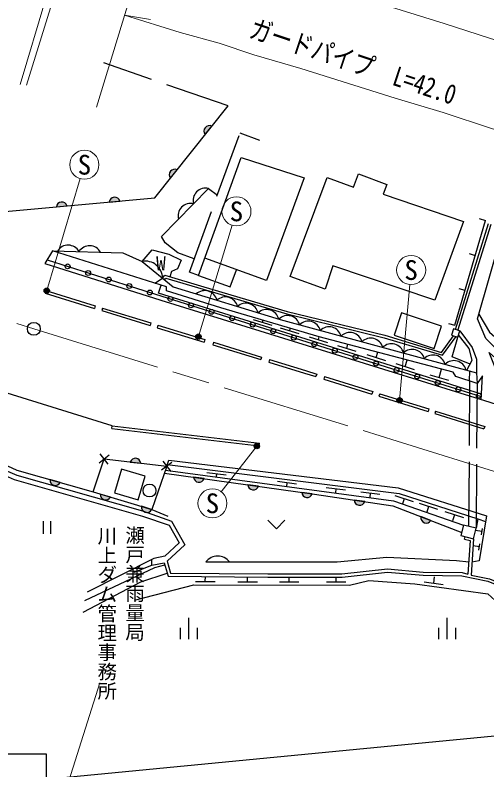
# Model space of a CAD drawing. Units: millimetres at full size, sheet at 1:1000; details may follow other scales. Extents: x 40000 to 680000, y 20000 to 380000.
# Drawn here: x 274469 to 318251, y 244010 to 314075 of the extents above; entities that cross this region are included whole.
import ezdxf
from ezdxf.enums import TextEntityAlignment as Align

# ---------------------------------------------------------------- set-up
doc = ezdxf.new("R2010")
doc.units = ezdxf.units.MM
doc.header["$LTSCALE"] = 1000
doc.linetypes.add('CHAIN', pattern=[18.5, 12, -1.5, 3.5, -1.5])
doc.linetypes.add('DASHED', pattern=[7.5, 6, -1.5])
for name, color, linetype, lineweight in [('M-BGD', 7, 'Continuous', 25), ('M-BMK', 2, 'CHAIN', 13), ('M-BMK-SRVR', 3, 'Continuous', 25), ('M-STR-HTXT', 7, 'Continuous', 13), ('M-STR-STRC', 7, 'Continuous', 25)]:
    doc.layers.add(name, color=color, linetype=linetype, lineweight=lineweight)
doc.layers.add('M-BMK-HTXT', color=7, linetype='Continuous')
doc.styles.add('@ＭＳ ゴシック', font='')
doc.styles.add('ＭＳ ゴシック', font='')
doc.styles.get('@ＭＳ ゴシック').set_extended_font_data('@MS Gothic')
doc.styles.get('ＭＳ ゴシック').set_extended_font_data('MS Gothic')

msp = doc.modelspace()

# ---------------------------------------------------------------- hatches: boundary and pattern name
at = {"layer": 'M-BGD'}
for points in [[(292109, 302984, -0.82183), (292725, 303759)], [(288892, 298935, -0.82183), (289509, 299711)], [(283203, 296719, -0.82183), (284189, 296810)], [(278296, 296269, -0.82183), (279282, 296359)], [(285145, 272590, -0.82183), (286129, 272475)], [(292015, 271045, -0.82183), (291034, 271183)], [(278655, 270691, -0.82183), (277702, 270963)], [(297047, 270338, -0.82183), (296065, 270476)], [(302044, 269635, -0.82183), (301063, 269773)], [(283316, 269335, -0.82183), (282367, 269620)], [(306913, 268912, -0.82183), (305933, 269058)], [(287131, 268169, -0.82183), (286193, 268489)], [(313056, 267160, -0.82183), (312132, 267518)]]:
    msp.add_hatch(color=256, dxfattribs=at).paths.add_polyline_path(points)
at = {"layer": 'M-STR-STRC'}
for points in [[(277628, 288615, -0.41421), (277524, 288277, -0.41421), (277186, 288381, -1)], [(291706, 284350, -1), (291263, 284118, -0.41421), (291369, 284455, -0.41421)], [(310345, 278477, -0.41421), (310310, 278125, -0.41421), (309958, 278159, -1)], [(296652, 274035, -1), (297149, 274093, -0.41421), (296929, 273816, -0.41421)]]:
    msp.add_hatch(color=256, dxfattribs=at).paths.add_polyline_path(points)

# ---------------------------------------------------------------- linework, layer by layer
at = {"layer": 'M-BGD', "linetype": 'DASHED'}
for p, q in [((294231, 305655), (282700, 309636)), ((316638, 280113), (316557, 266616)), ((317338, 279886), (317256, 266439))]:
    msp.add_line(p, q, dxfattribs=at)
at = {"layer": 'M-BGD'}
for p, q in [((292109, 302984), (292725, 303759)), ((288892, 298935), (289509, 299711)), ((283203, 296719), (284189, 296810)), ((278296, 296269), (279282, 296359)), ((315262, 285291), (318121, 295013)), ((317545, 295182), (318121, 295013)), ((315329, 284885), (318413, 294734)), ((315567, 284811), (318651, 294660)), ((316592, 291941), (317168, 291772)), ((287444, 289199), (288149, 289660)), ((315639, 288701), (316215, 288531)), ((277323, 288504), (277249, 288265)), ((277249, 288265), (281840, 286850)), ((277323, 288504), (281914, 287089)), ((281914, 287089), (281840, 286850)), ((282585, 286882), (282512, 286643)), ((282512, 286643), (286993, 285261)), ((282585, 286882), (287066, 285500)), ((287066, 285500), (286993, 285261)), ((287727, 285297), (287653, 285058)), ((287727, 285297), (292075, 283957)), ((296564, 285832), (298281, 285293)), ((297423, 285562), (297480, 285751)), ((314687, 285460), (315262, 285291)), ((287653, 285058), (292001, 283718)), ((299082, 285047), (300802, 284514)), ((299942, 284780), (300013, 285008)), ((292075, 283957), (292001, 283718)), ((301752, 284220), (303472, 283687)), ((302612, 283953), (302695, 284222)), ((292878, 283709), (292804, 283470)), ((292804, 283470), (297270, 282093)), ((292878, 283709), (297344, 282332)), ((304380, 283405), (306099, 282873)), ((305240, 283139), (305356, 283515)), ((307113, 282559), (308832, 282026)), ((307973, 282292), (308124, 282781)), ((297344, 282332), (297270, 282093)), ((298085, 282104), (298012, 281865)), ((309794, 281721), (311511, 281180)), ((310653, 281450), (310844, 282059)), ((313832, 280438), (314044, 281209)), ((316633, 280115), (316670, 281046)), ((302459, 280753), (302385, 280514)), ((303190, 280525), (303116, 280287)), ((303116, 280287), (307581, 278898)), ((303190, 280525), (307656, 279136)), ((312964, 280677), (314699, 280199)), ((283486, 275961), (270148, 280071)), ((307656, 279136), (307581, 278898)), ((308312, 278932), (308238, 278693)), ((308312, 278932), (312865, 277516)), ((308238, 278693), (312790, 277277)), ((312865, 277516), (312790, 277277)), ((313494, 277321), (313419, 277082)), ((313419, 277082), (317980, 275663)), ((313494, 277321), (318054, 275902)), ((283457, 275713), (283486, 275961)), ((283457, 275713), (297113, 274106)), ((283486, 275961), (297143, 274354)), ((318054, 275902), (317980, 275663)), ((297113, 274106), (297143, 274354)), ((283105, 272404), (282363, 273343)), ((282273, 272507), (283206, 273244)), ((285145, 272590), (286129, 272475)), ((289001, 272558), (288068, 271820)), ((288169, 272660), (288911, 271722)), ((288539, 272192), (288730, 272755)), ((292015, 271045), (291034, 271183)), ((294054, 271367), (292268, 271591)), ((293161, 271479), (293127, 271207)), ((278655, 270691), (277702, 270963)), ((297047, 270338), (296065, 270476)), ((300593, 270546), (298807, 270770)), ((299700, 270658), (299659, 270331)), ((302044, 269635), (301063, 269773)), ((305125, 269977), (303339, 270201)), ((304232, 270089), (304187, 269724)), ((308323, 269575), (306537, 269799)), ((283316, 269335), (282367, 269620)), ((306913, 268912), (305933, 269058)), ((307430, 269687), (307381, 269296)), ((311439, 268908), (309726, 269458)), ((310583, 269183), (310430, 268708)), ((287131, 268169), (286193, 268489)), ((313703, 268181), (311989, 268731)), ((312846, 268456), (312676, 267926)), ((316101, 267411), (314387, 267961)), ((315244, 267686), (315061, 267115)), ((277068, 267091), (277068, 265917)), ((277768, 267091), (277768, 265917)), ((313056, 267160), (312132, 267518)), ((317398, 267310), (318132, 267074)), ((317748, 265840), (317844, 266433)), ((316164, 265427), (316226, 265669)), ((317796, 266137), (317204, 266232)), ((316164, 265427), (316697, 265291)), ((316697, 265291), (316490, 262176)), ((317010, 265470), (316785, 262096)), ((317510, 264408), (317605, 265000)), ((317558, 264704), (316965, 264799)), ((287170, 263029), (287173, 263546)), ((288298, 263237), (288664, 261979)), ((317546, 263423), (316866, 263304)), ((291222, 261491), (293022, 261487)), ((292122, 261489), (292123, 261954)), ((295149, 261483), (296949, 261479)), ((296049, 261481), (296050, 261926)), ((299013, 261475), (300813, 261471)), ((299913, 261473), (299914, 261908)), ((303358, 261466), (305158, 261462)), ((304258, 261464), (304258, 261898)), ((312424, 261462), (314207, 261217)), ((313315, 261339), (313397, 261934)), ((290604, 256147), (290604, 258139)), ((314579, 256147), (314579, 258139)), ((289804, 256147), (289804, 257192)), ((291404, 256147), (291404, 257192)), ((313779, 256147), (313779, 257192)), ((315379, 256147), (315379, 257192))]:
    msp.add_line(p, q, dxfattribs=at)
for points in [[(270137, 295521), (287441, 297108), (294231, 305655)], [(291483, 289905), (295455, 300861), (301287, 298968), (297803, 289426), (292064, 291507)], [(291095, 291441), (289570, 292020), (288388, 292934), (288062, 293509), (292422, 297987), (293244, 297367)], [(319547, 280077), (318450, 282755), (320183, 281217), (342266, 275306), (353194, 272816), (353418, 273800), (346809, 275016), (319679, 282538), (318143, 284052), (317381, 285875), (319669, 293856)], [(317720, 278392), (317829, 280581), (317338, 279886), (315361, 280527), (315129, 280921), (302688, 284224), (293573, 286897), (288529, 288481), (288529, 288858), (277938, 292185), (277239, 291015)], [(277938, 292185), (284477, 292011), (286262, 291204), (289144, 288846), (299081, 285813), (317276, 280882), (317338, 279886)], [(286262, 291204), (287179, 292275), (288723, 291893), (289886, 291340), (289538, 290514), (288972, 290264), (288828, 289784)], [(277239, 291015), (288005, 287624), (303761, 282717), (317533, 278450), (337563, 272169), (343156, 270506), (353729, 267633), (355944, 268411), (357562, 268852), (366195, 269538)], [(277442, 291354), (285247, 288867), (295349, 285704), (309999, 281084), (317734, 278670)], [(291483, 289905), (294433, 288836), (295014, 290437)], [(288149, 289660), (288376, 289919), (291974, 288842), (299731, 286556), (308771, 284350), (314047, 282770), (315164, 284310)], [(288326, 289516), (288451, 289658), (291909, 288624), (299672, 286336), (308712, 284130), (314137, 282505), (315392, 284235)], [(317745, 278903), (308318, 281871), (297603, 285191), (287778, 288276), (288012, 289021)], [(317508, 286317), (318482, 284638), (319730, 283567), (321529, 282778), (336585, 278668), (345409, 276263), (352227, 275284), (354208, 274853), (353191, 281500), (352450, 283536)], [(315733, 284754), (316899, 283224), (317285, 282133), (317276, 280882)], [(316691, 281665), (315025, 282346), (315546, 284184)], [(316404, 281118), (316897, 282054), (316604, 283126), (315612, 284387)], [(298012, 281865), (301334, 280841), (302385, 280514)], [(298085, 282104), (301408, 281080), (302459, 280753)], [(271153, 276531), (270330, 273824), (274638, 271840), (281720, 269815), (287171, 268176), (288652, 267556)], [(266841, 274303), (274388, 270967), (286293, 267577), (288767, 266741), (289694, 265074), (288378, 263853), (287353, 263637), (281142, 260500)], [(266994, 274603), (274644, 271384), (286289, 268058), (288982, 267110), (290211, 264901), (288568, 263381), (288889, 262277)], [(281720, 269815), (282736, 272872), (288539, 272192), (287171, 268176)], [(288730, 272755), (310002, 270199), (318216, 267596), (317546, 263423)], [(288594, 272355), (310095, 269655), (317398, 267310), (317256, 266439)], [(288325, 271564), (302245, 269607), (309537, 268522), (315920, 266051)], [(288418, 271839), (309598, 268998), (316093, 266734)], [(297915, 267196), (298711, 266401), (299506, 267196)], [(292179, 263330), (304366, 263337), (308959, 263764), (315442, 263448), (316567, 263326)], [(280951, 259743), (287445, 262809), (288351, 263052)], [(285516, 262351), (287170, 263029), (288298, 263237)], [(280777, 258661), (286144, 261460), (288582, 262259)], [(288664, 261979), (297926, 261913), (304814, 261897), (309037, 262374), (312329, 262076), (315913, 262021), (318341, 261517), (319642, 261008), (320822, 260199)], [(288889, 262277), (297927, 262213), (304797, 262197), (309034, 262676), (312345, 262376), (315956, 262320), (316490, 262176)], [(316785, 262096), (318483, 261735), (319759, 261220), (321165, 260268)], [(285543, 259757), (291064, 261191), (305498, 261161), (307299, 261585), (311571, 261277), (318344, 260344), (319028, 259722), (319338, 259121), (319455, 258597), (323246, 254281), (331166, 249437), (337609, 247206), (341461, 246338), (347238, 245273), (350683, 243986), (358655, 243623), (364464, 245674), (368028, 246657), (372950, 246376), (372950, 248903)]]:
    msp.add_lwpolyline(points, dxfattribs=at)
at = {"layer": 'M-BGD', "linetype": 'DASHED'}
msp.add_lwpolyline([(291483, 289905), (290648, 290208), (295335, 303136), (297160, 302475)], dxfattribs=at)
at = {"layer": 'M-BGD'}
for points in [[(299986, 289801), (303416, 299006), (305861, 298095), (306325, 299341), (308957, 298360), (308613, 297438), (316084, 294903), (313415, 287626), (303949, 290787), (303233, 288641)], [(309634, 284358), (313365, 283130), (314050, 285212), (310319, 286440)], [(314976, 284372), (315546, 284184), (315733, 284754), (315163, 284942)], [(283691, 269716), (285899, 269070), (286544, 271278), (284337, 271924)], [(315847, 265765), (317010, 265470), (317256, 266439), (316093, 266734)]]:
    msp.add_lwpolyline(points, close=True, dxfattribs=at)
for centre, radius in [((279347, 290747), 225), ((281253, 290139), 225), ((283158, 289532), 225), ((285064, 288925), 225), ((286972, 288327), 225), ((288881, 287729), 225), ((290790, 287131), 225), ((292698, 286534), 225), ((294607, 285936), 225), ((296515, 285336), 225), ((298422, 284735), 225), ((300330, 284133), 225), ((302237, 283532), 225), ((304144, 282930), 225), ((306052, 282329), 225), ((307959, 281727), 225), ((309867, 281126), 225), ((311776, 280530), 225), ((313685, 279934), 225), ((315594, 279338), 225), ((317503, 278742), 225), ((286943, 269944), 600)]:
    msp.add_circle(centre, radius, dxfattribs=at)
for centre, radius, start, end in [((292493, 303311), 505, 62.70587, 220.36406), ((289277, 299262), 505, 62.70587, 220.36406), ((292146, 296860), 1160, 76.25361, 195.28323), ((283705, 296667), 505, 16.41147, 174.06966), ((278798, 296217), 505, 16.41147, 174.06966), ((290751, 295427), 1160, 76.25361, 195.28323), ((279385, 291558), 1160, 28.95664, 147.98626), ((281384, 291505), 1160, 28.95664, 147.98626), ((286564, 289648), 1586, 0.45576, 100.95593), ((292070, 287338), 1160, 13.50942, 132.53904), ((293983, 286754), 1160, 13.50942, 132.53904), ((295896, 286170), 1160, 13.50942, 132.53904), ((297808, 285586), 1160, 13.50942, 132.53904), ((299746, 285025), 1160, 15.18418, 134.21723), ((301677, 284500), 1160, 15.32209, 134.35171), ((303607, 283976), 1160, 15.32209, 134.35171), ((305538, 283453), 1160, 15.32209, 134.35171), ((307468, 282930), 1160, 15.32209, 134.35171), ((309399, 282407), 1160, 15.32209, 134.35171), ((311329, 281884), 1160, 15.32209, 134.35171), ((313259, 281361), 1160, 15.32209, 134.35171), ((315190, 280838), 1160, 15.32209, 134.35171), ((285626, 272435), 505, 4.4904, 162.14859), ((291538, 271211), 505, 183.16763, 340.82582), ((278206, 270921), 505, 175.21299, 332.87118), ((296570, 270504), 505, 183.16763, 340.82582), ((301567, 269801), 505, 183.16763, 340.82582), ((282870, 269571), 505, 174.43913, 332.09732), ((306437, 269082), 505, 182.7071, 340.36529), ((286694, 268421), 505, 172.363, 330.02119), ((312629, 267430), 505, 170.00992, 327.66811), ((293269, 262473), 1387, 38.23231, 141.82544)]:
    msp.add_arc(centre, radius, start, end, dxfattribs=at)
at = {"layer": 'M-BMK'}
msp.add_lwpolyline([(256990, 291033), (276208, 284952), (309916, 274534), (325579, 269644), (339864, 265360), (349811, 262705), (359748, 260440), (364480, 259531), (369604, 258637), (372683, 258181), (381177, 257178), (387696, 257017), (397501, 256924), (404861, 257267), (411981, 257937), (422753, 259496), (429086, 260888), (440336, 263825), (450130, 267139), (464442, 273332), (472564, 277641), (477098, 280528), (484509, 285302)], dxfattribs=at)
at = {"layer": 'M-BMK-SRVR'}
msp.add_circle((276208, 284952), 600, dxfattribs=at)
at = {"layer": 'M-STR-HTXT'}
for p, q in [((280805, 324729), (275542, 307557)), ((287275, 322756), (282015, 305526)), ((277806, 317245), (274936, 307619)), ((284624, 314071), (287047, 313678)), ((277407, 288498), (280512, 298892)), ((291484, 284234), (294615, 294563)), ((310151, 278318), (311101, 289066)), ((296901, 274064), (293607, 269823)), ((282321, 252082), (277623, 237233))]:
    msp.add_line(p, q, dxfattribs=at)
for points in [[(286964, 321737), (289794, 320882), (291991, 320299), (293916, 319689), (299297, 317969), (301636, 317218), (307611, 315363), (314296, 313301), (318496, 311926), (322137, 310798), (327257, 309209)], [(284624, 314071), (289781, 312473), (293406, 311468), (296621, 310401), (300971, 309113), (309748, 306351), (314180, 305035), (318681, 303562), (324926, 301699)]]:
    msp.add_lwpolyline(points, dxfattribs=at)
for centre in [(280898, 300185), (295007, 295855), (311220, 290410), (292779, 268757)]:
    msp.add_circle(centre, 1350, dxfattribs=at)
at = {"layer": 'M-STR-STRC'}
for p, q in [((377701, 252854), (277343, 243119)), ((262343, 245494), (277343, 245494)), ((277343, 245494), (277343, 240744))]:
    msp.add_line(p, q, dxfattribs=at)
for centre in [(277407, 288498), (291484, 284234), (310151, 278318), (296901, 274064)]:
    msp.add_circle(centre, 250, dxfattribs=at)

# ---------------------------------------------------------------- texts
at = {"layer": 'M-BGD', "style": 'ＭＳ ゴシック'}
msp.add_text('W', height=1320, dxfattribs=at).set_placement((288003, 291029), align=Align.MIDDLE_CENTER)
at = {"layer": 'M-BMK-HTXT', "style": '@ＭＳ ゴシック'}
for s, p in [('川上ダム管理事務所', (282997, 266647)), ('瀬戸兼雨量局', (285582, 266710))]:
    msp.add_text(s, height=1320, rotation=270, dxfattribs=at).set_placement(p, align=Align.MIDDLE_LEFT)
at = {"layer": 'M-STR-HTXT', "style": 'ＭＳ ゴシック', "width": 0.8}
msp.add_text('ガードパイプ\u3000L=42.0', height=1833, rotation=341.58, dxfattribs=at).set_placement((305379, 308377), align=Align.BOTTOM_CENTER)
at = {"layer": 'M-STR-HTXT', "style": 'ＭＳ ゴシック'}
for p in [(280898, 300185), (295007, 295855), (311220, 290410), (292779, 268757)]:
    msp.add_text('S', height=1833, dxfattribs=at).set_placement(p, align=Align.MIDDLE_CENTER)

doc.saveas('drawing.dxf')
